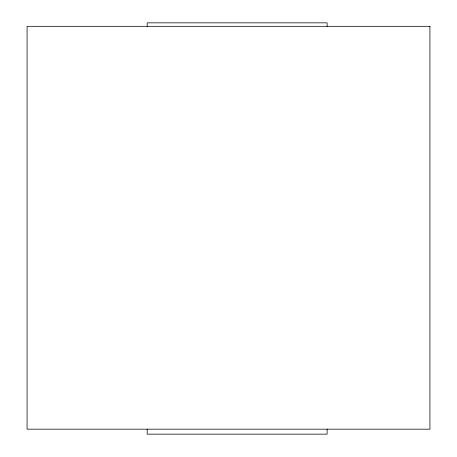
<?xml version="1.0" encoding="UTF-8"?>
<svg xmlns="http://www.w3.org/2000/svg" width="457" height="457" viewBox="0 0 457 457"><rect width="100%" height="100%" fill="white"/><g stroke="black" fill="none" stroke-linecap="round" stroke-linejoin="round"><path stroke-width="0.69" d="M327.121 26.415L327.121 22.85L147.177 22.85L147.177 26.415M327.121 429.157L327.121 434.15L147.177 434.15L147.177 429.157M429.928 26.317L27.072 26.317L27.072 429.174L429.928 429.174L429.928 26.317"/></g></svg>
